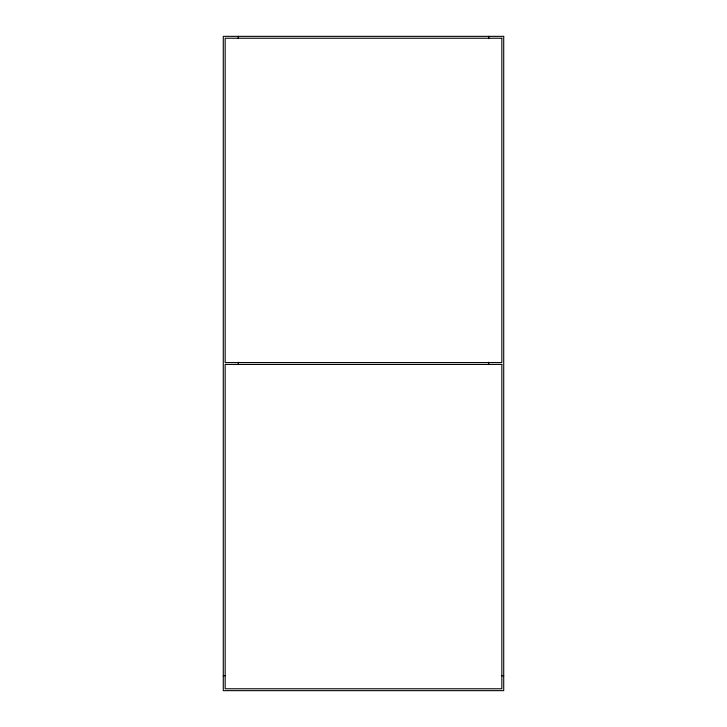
<?xml version="1.0" encoding="UTF-8"?>
<svg xmlns="http://www.w3.org/2000/svg" width="727" height="727" viewBox="0 0 727 727"><rect width="100%" height="100%" fill="white"/><g stroke="black" fill="none" stroke-linecap="round" stroke-linejoin="round"><path stroke-width="1.09" d="M223.289 675.692L225.561 675.692M501.439 675.692L503.711 675.692M488.753 36.35L488.753 38.622M488.753 362.264L488.753 364.572M238.247 36.35L238.247 38.622M238.247 362.264L238.247 364.572M503.711 36.35L223.289 36.35L223.289 690.65L503.711 690.65L503.711 36.35M501.839 38.222L225.161 38.222L225.161 362.564L501.839 362.564L501.839 38.222M501.839 364.436L225.161 364.436L225.161 688.778L501.839 688.778L501.839 364.436"/></g></svg>
